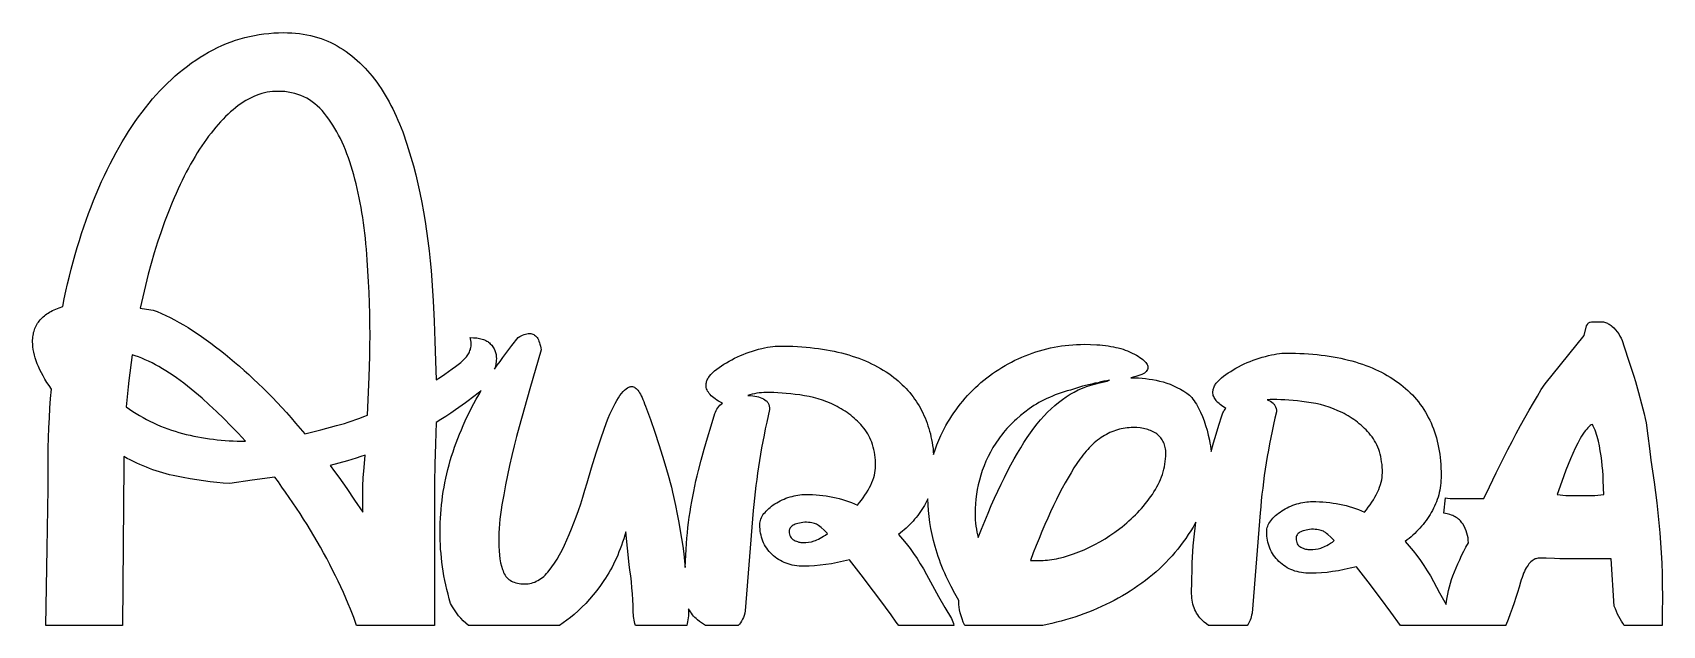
# Model space of a CAD drawing. Extents: x 5 to 224, y 16 to 96.
import ezdxf

# ---------------------------------------------------------------- set-up
doc = ezdxf.new("R2010")
doc.units = 0
doc.layers.add('CAMADA_1', color=18, linetype='CONTINUOUS')

msp = doc.modelspace()

# ---------------------------------------------------------------- linework, layer by layer
at = {"layer": 'CAMADA_1'}
for points in [[(6.89, 16.09), (7.1, 26.42), (7.15, 29.08), (7.18, 31.77), (7.2, 34.48), (7.21, 37.2), (7.22, 38.57), (7.24, 39.93), (7.27, 41.28), (7.32, 42.62), (7.38, 43.95), (7.46, 45.26), (7.55, 46.55), (7.65, 47.82), (7.34, 48.27), (7.06, 48.71), (6.79, 49.15), (6.55, 49.57), (6.32, 50), (6.11, 50.41), (5.93, 50.82), (5.76, 51.22), (5.61, 51.61), (5.48, 52), (5.38, 52.38), (5.29, 52.75), (5.22, 53.12), (5.17, 53.47), (5.14, 53.83), (5.13, 54.17), (5.13, 54.39), (5.15, 54.6), (5.17, 54.81), (5.19, 55.01), (5.23, 55.21), (5.27, 55.41), (5.32, 55.6), (5.38, 55.78), (5.45, 55.96), (5.53, 56.14), (5.61, 56.31), (5.7, 56.48), (5.8, 56.64), (5.91, 56.8), (6.02, 56.95), (6.14, 57.1), (6.27, 57.25), (6.41, 57.39), (6.56, 57.52), (6.71, 57.65), (6.87, 57.78), (7.04, 57.9), (7.22, 58.02), (7.41, 58.13), (7.6, 58.24), (7.8, 58.35), (8.23, 58.54), (8.69, 58.72), (9.18, 58.88), (9.39, 59.91), (9.61, 60.94), (9.84, 61.95), (10.08, 62.95), (10.33, 63.93), (10.58, 64.91), (10.85, 65.87), (11.12, 66.82), (11.41, 67.76), (11.7, 68.68), (12.01, 69.6), (12.32, 70.5), (12.64, 71.39), (12.98, 72.27), (13.32, 73.13), (13.67, 73.99), (14.03, 74.83), (14.4, 75.66), (14.77, 76.47), (15.15, 77.26), (15.54, 78.04), (15.94, 78.8), (16.34, 79.55), (16.75, 80.28), (17.17, 81), (17.59, 81.7), (18.02, 82.39), (18.46, 83.06), (18.91, 83.72), (19.36, 84.36), (19.83, 84.98), (20.29, 85.59), (20.77, 86.19), (21.25, 86.76), (21.74, 87.32), (22.24, 87.87), (22.75, 88.39), (23.26, 88.9), (23.78, 89.39), (24.3, 89.86), (24.84, 90.32), (25.38, 90.76), (25.93, 91.18), (26.48, 91.59), (27.05, 91.98), (27.62, 92.35), (28.19, 92.7), (28.78, 93.04), (29.37, 93.36), (29.97, 93.66), (30.57, 93.93), (31.17, 94.19), (31.79, 94.43), (32.4, 94.64), (33.02, 94.84), (33.65, 95.01), (34.28, 95.16), (34.92, 95.3), (35.56, 95.41), (36.21, 95.5), (36.86, 95.57), (37.52, 95.63), (38.18, 95.66), (38.85, 95.67), (39.39, 95.66), (39.93, 95.64), (40.45, 95.6), (40.97, 95.54), (41.48, 95.47), (41.97, 95.38), (42.46, 95.28), (42.94, 95.16), (43.41, 95.03), (43.88, 94.88), (44.33, 94.71), (44.77, 94.53), (45.21, 94.33), (45.64, 94.12), (46.05, 93.89), (46.46, 93.64), (46.86, 93.38), (47.25, 93.11), (47.64, 92.83), (48.01, 92.54), (48.38, 92.24), (48.74, 91.92), (49.1, 91.6), (49.44, 91.26), (49.78, 90.91), (50.11, 90.55), (50.44, 90.18), (50.75, 89.8), (51.06, 89.41), (51.36, 89.01), (51.65, 88.59), (51.93, 88.17), (52.21, 87.73), (52.48, 87.29), (52.75, 86.83), (53.01, 86.37), (53.26, 85.9), (53.5, 85.42), (53.74, 84.93), (53.97, 84.43), (54.2, 83.92), (54.42, 83.41), (54.63, 82.88), (54.84, 82.35), (55.04, 81.8), (55.23, 81.25), (55.42, 80.69), (55.6, 80.12), (55.95, 78.96), (56.28, 77.78), (56.59, 76.59), (56.88, 75.37), (57.15, 74.14), (57.4, 72.88), (57.63, 71.61), (57.85, 70.32), (58.04, 69.02), (58.22, 67.7), (58.39, 66.38), (58.53, 65.05), (58.66, 63.71), (58.77, 62.37), (58.86, 61.01), (58.94, 59.65), (59.07, 56.93), (59.17, 54.25), (59.26, 51.62), (59.32, 49.03), (59.93, 49.43), (60.49, 49.81), (61.01, 50.17), (61.49, 50.51), (61.92, 50.82), (62.3, 51.12), (62.64, 51.4), (62.94, 51.65), (63.19, 51.9), (63.31, 52.03), (63.42, 52.16), (63.52, 52.29), (63.61, 52.42), (63.69, 52.56), (63.76, 52.69), (63.82, 52.83), (63.88, 52.97), (63.93, 53.11), (63.96, 53.26), (63.99, 53.4), (64.02, 53.55), (64.03, 53.69), (64.03, 53.84), (64.03, 54.1), (64.01, 54.34), (63.97, 54.54), (63.92, 54.72), (64.37, 54.71), (64.79, 54.67), (64.98, 54.64), (65.17, 54.6), (65.35, 54.56), (65.52, 54.51), (65.69, 54.46), (65.84, 54.4), (65.99, 54.33), (66.13, 54.26), (66.26, 54.18), (66.38, 54.09), (66.5, 54), (66.61, 53.9), (66.8, 53.69), (66.96, 53.46), (67.11, 53.23), (67.22, 52.98), (67.31, 52.72), (67.38, 52.45), (67.41, 52.17), (67.43, 51.87), (67.42, 51.7), (67.41, 51.53), (67.37, 51.18), (67.29, 50.83), (67.18, 50.47), (67.55, 51), (67.93, 51.53), (68.31, 52.07), (68.7, 52.6), (69.52, 53.66), (70.37, 54.72), (70.56, 54.85), (70.75, 54.96), (70.95, 55.05), (71.14, 55.13), (71.33, 55.19), (71.52, 55.23), (71.71, 55.26), (71.9, 55.27), (72.05, 55.26), (72.19, 55.23), (72.33, 55.19), (72.45, 55.13), (72.57, 55.05), (72.68, 54.96), (72.79, 54.85), (72.89, 54.72), (72.98, 54.58), (73.07, 54.41), (73.15, 54.23), (73.22, 54.04), (73.28, 53.82), (73.34, 53.59), (73.39, 53.34), (73.44, 53.08), (71.93, 47.86), (71.2, 45.29), (70.48, 42.73), (70.13, 41.46), (69.8, 40.17), (69.49, 38.88), (69.19, 37.57), (68.92, 36.26), (68.65, 34.94), (68.41, 33.61), (68.18, 32.28), (68.08, 31.62), (67.99, 30.98), (67.91, 30.34), (67.85, 29.7), (67.81, 29.08), (67.77, 28.49), (67.75, 27.91), (67.74, 27.35), (67.75, 26.71), (67.78, 26.1), (67.84, 25.53), (67.91, 25), (68, 24.49), (68.11, 24.02), (68.25, 23.59), (68.32, 23.39), (68.4, 23.19), (68.49, 23), (68.59, 22.83), (68.7, 22.67), (68.83, 22.52), (68.96, 22.38), (69.11, 22.26), (69.27, 22.14), (69.44, 22.04), (69.62, 21.95), (69.82, 21.87), (70.03, 21.81), (70.25, 21.75), (70.48, 21.71), (70.72, 21.68), (70.98, 21.66), (71.25, 21.66), (71.48, 21.66), (71.71, 21.68), (71.93, 21.72), (72.15, 21.77), (72.37, 21.83), (72.58, 21.91), (72.79, 22), (73, 22.11), (73.2, 22.23), (73.4, 22.36), (73.6, 22.51), (73.79, 22.67), (73.98, 22.85), (74.17, 23.04), (74.35, 23.24), (74.53, 23.46), (74.89, 23.93), (75.23, 24.44), (75.58, 24.99), (75.91, 25.57), (76.25, 26.19), (76.57, 26.85), (76.9, 27.55), (77.21, 28.28), (77.53, 29.05), (77.84, 29.84), (78.14, 30.67), (78.45, 31.52), (78.75, 32.41), (79.04, 33.32), (79.33, 34.26), (79.62, 35.23), (80.21, 37.22), (80.84, 39.23), (81.5, 41.27), (82.2, 43.33), (82.44, 43.92), (82.68, 44.46), (82.92, 44.97), (83.15, 45.44), (83.37, 45.88), (83.6, 46.27), (83.82, 46.63), (84.03, 46.95), (84.24, 47.23), (84.45, 47.47), (84.65, 47.68), (84.84, 47.85), (85.04, 47.98), (85.13, 48.03), (85.23, 48.08), (85.32, 48.11), (85.41, 48.13), (85.5, 48.15), (85.59, 48.15), (85.71, 48.14), (85.83, 48.11), (85.96, 48.06), (86.08, 47.99), (86.19, 47.9), (86.31, 47.78), (86.43, 47.65), (86.55, 47.5), (86.66, 47.32), (86.78, 47.13), (86.89, 46.91), (87.01, 46.67), (87.12, 46.42), (87.23, 46.14), (87.34, 45.84), (87.45, 45.52), (88.11, 43.73), (88.71, 42.01), (89.27, 40.38), (89.76, 38.82), (90.21, 37.34), (90.6, 35.94), (90.78, 35.27), (90.94, 34.62), (91.09, 33.98), (91.23, 33.37), (91.48, 32.18), (91.71, 31.02), (91.92, 29.9), (92.12, 28.8), (92.29, 27.73), (92.45, 26.7), (92.59, 25.7), (92.71, 24.72), (92.79, 23.87), (92.82, 24.7), (92.86, 25.5), (92.91, 26.29), (92.96, 27.06), (93.02, 27.79), (93.09, 28.5), (93.16, 29.22), (93.25, 29.92), (93.34, 30.62), (93.44, 31.32), (93.55, 32.01), (93.67, 32.7), (93.8, 33.39), (93.94, 34.08), (94.08, 34.77), (94.23, 35.47), (94.4, 36.17), (94.57, 36.87), (94.93, 38.28), (95.34, 39.74), (95.78, 41.27), (96.27, 42.86), (96.79, 44.53), (96.86, 44.73), (96.94, 44.93), (97.04, 45.12), (97.16, 45.3), (97.29, 45.47), (97.43, 45.63), (97.6, 45.78), (97.78, 45.92), (97.51, 46.06), (97.26, 46.2), (97.03, 46.34), (96.82, 46.48), (96.62, 46.63), (96.44, 46.77), (96.28, 46.92), (96.14, 47.07), (96.01, 47.22), (95.9, 47.38), (95.8, 47.53), (95.73, 47.69), (95.67, 47.85), (95.62, 48.01), (95.6, 48.17), (95.59, 48.33), (95.59, 48.45), (95.61, 48.58), (95.63, 48.7), (95.66, 48.82), (95.7, 48.94), (95.75, 49.06), (95.81, 49.18), (95.88, 49.3), (95.95, 49.42), (96.04, 49.54), (96.24, 49.78), (96.47, 50.01), (96.74, 50.25), (97.03, 50.48), (97.34, 50.7), (97.65, 50.92), (97.98, 51.14), (98.33, 51.35), (98.68, 51.55), (99.04, 51.75), (99.42, 51.94), (99.81, 52.13), (100.2, 52.31), (100.59, 52.47), (101, 52.63), (101.4, 52.77), (101.81, 52.91), (102.23, 53.03), (102.65, 53.15), (103.07, 53.25), (103.46, 53.34), (103.84, 53.42), (104.2, 53.48), (104.54, 53.52), (104.86, 53.56), (105.16, 53.58), (105.44, 53.59), (106.06, 53.58), (106.67, 53.57), (107.27, 53.55), (107.86, 53.52), (108.45, 53.48), (109.02, 53.44), (109.58, 53.38), (110.14, 53.32), (110.69, 53.25), (111.23, 53.17), (111.76, 53.09), (112.28, 52.99), (112.79, 52.89), (113.29, 52.78), (113.78, 52.66), (114.27, 52.53), (114.75, 52.4), (115.21, 52.25), (115.67, 52.1), (116.12, 51.94), (116.56, 51.77), (116.99, 51.59), (117.42, 51.41), (117.83, 51.22), (118.24, 51.01), (118.63, 50.8), (119.02, 50.59), (119.4, 50.36), (119.77, 50.12), (120.13, 49.88), (120.48, 49.63), (120.83, 49.37), (121.12, 49.14), (121.41, 48.9), (121.68, 48.65), (121.95, 48.4), (122.21, 48.14), (122.47, 47.88), (122.71, 47.61), (122.95, 47.33), (123.18, 47.05), (123.4, 46.77), (123.61, 46.47), (123.81, 46.18), (124.01, 45.87), (124.2, 45.56), (124.38, 45.25), (124.55, 44.93), (124.71, 44.6), (124.86, 44.27), (125.01, 43.93), (125.15, 43.59), (125.28, 43.24), (125.4, 42.88), (125.51, 42.52), (125.62, 42.16), (125.72, 41.78), (125.8, 41.41), (125.88, 41.02), (125.96, 40.63), (126.02, 40.24), (126.08, 39.84), (126.12, 39.43), (126.16, 39.02), (126.37, 39.67), (126.6, 40.31), (126.85, 40.94), (127.13, 41.56), (127.35, 42.02), (127.58, 42.47), (127.82, 42.92), (128.07, 43.36), (128.33, 43.79), (128.6, 44.21), (128.88, 44.62), (129.17, 45.03), (129.46, 45.43), (129.77, 45.82), (130.08, 46.21), (130.4, 46.59), (130.73, 46.95), (131.07, 47.32), (131.42, 47.67), (131.78, 48.02), (132.15, 48.35), (132.52, 48.68), (132.9, 49), (133.29, 49.31), (133.68, 49.61), (134.08, 49.9), (134.49, 50.18), (134.9, 50.45), (135.32, 50.71), (135.75, 50.97), (136.18, 51.21), (136.62, 51.44), (137.07, 51.67), (137.53, 51.88), (137.99, 52.09), (138.46, 52.29), (138.93, 52.47), (139.41, 52.64), (139.89, 52.81), (140.37, 52.96), (140.86, 53.09), (141.35, 53.22), (141.84, 53.33), (142.33, 53.44), (142.83, 53.52), (143.33, 53.6), (143.83, 53.67), (144.34, 53.72), (144.85, 53.76), (145.36, 53.79), (145.88, 53.81), (146.4, 53.82), (147.25, 53.8), (148.07, 53.76), (148.47, 53.73), (148.85, 53.7), (149.23, 53.65), (149.6, 53.6), (149.96, 53.54), (150.31, 53.48), (150.64, 53.4), (150.97, 53.33), (151.29, 53.24), (151.61, 53.15), (151.91, 53.05), (152.2, 52.94), (152.84, 52.64), (153.13, 52.5), (153.4, 52.35), (153.64, 52.21), (153.87, 52.07), (154.07, 51.93), (154.25, 51.79), (154.41, 51.66), (154.55, 51.52), (154.67, 51.39), (154.76, 51.26), (154.84, 51.13), (154.89, 51), (154.93, 50.88), (154.94, 50.75), (154.92, 50.59), (154.88, 50.44), (154.82, 50.31), (154.73, 50.18), (154.62, 50.06), (154.47, 49.95), (154.31, 49.85), (154.11, 49.77), (153.71, 49.62), (153.33, 49.49), (152.98, 49.4), (152.64, 49.33), (152.75, 49.33), (153.21, 49.32), (153.68, 49.3), (154.15, 49.27), (154.62, 49.22), (155.09, 49.16), (155.57, 49.08), (156.05, 48.99), (156.52, 48.89), (157, 48.77), (157.47, 48.62), (157.94, 48.46), (158.4, 48.26), (158.85, 48.04), (159.3, 47.8), (159.75, 47.54), (160.19, 47.25), (160.35, 47.13), (160.52, 46.99), (160.68, 46.84), (160.83, 46.66), (160.99, 46.47), (161.15, 46.25), (161.3, 46.02), (161.45, 45.77), (161.74, 45.24), (162.01, 44.69), (162.26, 44.12), (162.49, 43.53), (162.7, 42.91), (162.89, 42.28), (163.05, 41.63), (163.2, 40.95), (163.28, 40.56), (163.34, 40.18), (163.39, 39.81), (163.43, 39.45), (163.75, 40.59), (164.1, 41.76), (164.48, 42.96), (164.87, 44.21), (164.92, 44.35), (164.97, 44.49), (165.02, 44.62), (165.09, 44.75), (165.16, 44.87), (165.24, 44.99), (165.32, 45.1), (165.42, 45.21), (165.21, 45.34), (165.01, 45.47), (164.82, 45.59), (164.65, 45.72), (164.5, 45.86), (164.35, 45.99), (164.22, 46.12), (164.11, 46.26), (164, 46.39), (163.92, 46.53), (163.84, 46.67), (163.78, 46.81), (163.73, 46.95), (163.7, 47.1), (163.68, 47.24), (163.67, 47.39), (163.67, 47.51), (163.69, 47.63), (163.71, 47.75), (163.74, 47.87), (163.78, 48), (163.83, 48.12), (163.89, 48.24), (163.96, 48.36), (164.03, 48.48), (164.12, 48.6), (164.32, 48.83), (164.55, 49.07), (164.82, 49.3), (165.11, 49.53), (165.42, 49.76), (165.74, 49.98), (166.07, 50.19), (166.41, 50.4), (166.76, 50.61), (167.12, 50.8), (167.5, 51), (167.89, 51.19), (168.28, 51.36), (168.67, 51.53), (169.08, 51.68), (169.48, 51.83), (169.89, 51.96), (170.31, 52.09), (170.73, 52.2), (171.15, 52.31), (171.54, 52.39), (171.92, 52.47), (172.28, 52.53), (172.62, 52.58), (172.94, 52.61), (173.24, 52.63), (173.52, 52.64), (174.14, 52.64), (174.75, 52.62), (175.35, 52.6), (175.94, 52.58), (176.53, 52.54), (177.1, 52.49), (177.67, 52.44), (178.22, 52.38), (178.77, 52.31), (179.31, 52.23), (179.84, 52.14), (180.36, 52.05), (180.87, 51.95), (181.37, 51.83), (181.87, 51.71), (182.35, 51.59), (182.83, 51.45), (183.29, 51.31), (183.75, 51.15), (184.2, 50.99), (184.64, 50.83), (185.08, 50.65), (185.5, 50.46), (185.91, 50.27), (186.32, 50.07), (186.71, 49.86), (187.1, 49.64), (187.48, 49.41), (187.85, 49.18), (188.21, 48.94), (188.56, 48.69), (188.91, 48.43), (189.24, 48.16), (189.56, 47.88), (189.87, 47.6), (190.18, 47.31), (190.47, 47.02), (190.75, 46.71), (191.02, 46.4), (191.28, 46.08), (191.53, 45.76), (191.76, 45.42), (191.99, 45.08), (192.21, 44.73), (192.42, 44.38), (192.61, 44.01), (192.8, 43.64), (192.97, 43.27), (193.13, 42.88), (193.29, 42.49), (193.43, 42.09), (193.56, 41.68), (193.69, 41.27), (193.8, 40.84), (193.9, 40.42), (193.99, 39.98), (194.07, 39.53), (194.14, 39.08), (194.19, 38.62), (194.24, 38.16), (194.28, 37.68), (194.3, 37.2), (194.32, 36.71), (194.33, 36.22), (194.32, 35.88), (194.31, 35.54), (194.28, 35.21), (194.24, 34.88), (194.2, 34.56), (194.14, 34.23), (194.07, 33.92), (194, 33.6), (193.91, 33.29), (193.81, 32.99), (193.7, 32.69), (193.59, 32.39), (193.46, 32.1), (193.32, 31.81), (193.17, 31.52), (193.01, 31.24), (192.84, 30.96), (192.67, 30.69), (192.49, 30.42), (192.3, 30.15), (192.11, 29.89), (191.9, 29.64), (191.69, 29.39), (191.48, 29.14), (191.26, 28.9), (191.03, 28.67), (190.79, 28.44), (190.55, 28.21), (190.3, 27.99), (190.04, 27.77), (189.78, 27.56), (189.51, 27.35), (190.05, 26.74), (190.57, 26.11), (191.07, 25.47), (191.55, 24.8), (192.01, 24.13), (192.45, 23.43), (192.88, 22.72), (193.29, 21.99), (194.13, 20.44), (194.99, 18.9), (195.04, 19.35), (195.12, 19.81), (195.21, 20.28), (195.31, 20.76), (195.44, 21.24), (195.58, 21.74), (195.74, 22.24), (195.92, 22.76), (196.12, 23.28), (196.33, 23.81), (196.57, 24.35), (196.82, 24.9), (197.08, 25.46), (197.37, 26.03), (197.67, 26.6), (197.99, 27.19), (197.98, 27.51), (197.95, 27.84), (197.89, 28.16), (197.8, 28.47), (197.7, 28.78), (197.56, 29.09), (197.41, 29.4), (197.23, 29.7), (197.13, 29.85), (197.02, 29.99), (196.91, 30.12), (196.78, 30.24), (196.65, 30.36), (196.51, 30.47), (196.37, 30.57), (196.22, 30.66), (196.05, 30.75), (195.89, 30.82), (195.71, 30.89), (195.52, 30.96), (195.33, 31.01), (195.13, 31.06), (194.93, 31.1), (194.71, 31.13), (194.93, 33.21), (195.19, 33.16), (195.53, 33.12), (195.96, 33.1), (196.46, 33.1), (200.07, 33.1), (200.81, 34.67), (201.72, 36.55), (202.22, 37.57), (202.74, 38.61), (203.29, 39.68), (203.85, 40.76), (204.43, 41.85), (205, 42.91), (205.58, 43.95), (206.15, 44.98), (206.72, 45.96), (207.26, 46.88), (207.78, 47.74), (208.29, 48.53), (213.54, 54.99), (213.87, 56.31), (213.98, 56.5), (214.04, 56.58), (214.1, 56.65), (214.16, 56.71), (214.23, 56.75), (214.29, 56.78), (214.36, 56.8), (214.51, 56.82), (214.68, 56.84), (214.87, 56.85), (215.07, 56.86), (215.73, 56.86), (215.87, 56.85), (216, 56.84), (216.14, 56.82), (216.27, 56.79), (216.4, 56.75), (216.53, 56.7), (216.66, 56.65), (216.78, 56.58), (216.91, 56.51), (217.04, 56.43), (217.16, 56.34), (217.28, 56.24), (217.52, 56.02), (217.76, 55.76), (217.98, 55.49), (218.18, 55.21), (218.35, 54.92), (218.51, 54.64), (218.64, 54.35), (218.75, 54.06), (218.84, 53.76), (218.91, 53.46), (219.56, 51.55), (219.78, 50.9), (220, 50.23), (220.22, 49.53), (220.44, 48.81), (220.86, 47.33), (221.26, 45.85), (221.44, 45.14), (221.6, 44.47), (221.74, 43.85), (221.86, 43.28), (222.08, 41.52), (222.3, 39.84), (222.52, 38.26), (222.74, 36.77), (222.95, 35.33), (223.13, 33.92), (223.3, 32.54), (223.45, 31.18), (223.58, 29.84), (223.7, 28.5), (223.8, 27.16), (223.89, 25.82), (223.96, 24.44), (224.01, 23.01), (224.04, 21.52), (224.05, 19.96), (224.04, 17.64), (224.02, 16.77), (224, 16.09), (218.9, 16.09), (218.72, 16.37), (218.54, 16.67), (218.37, 16.98), (218.21, 17.29), (218.04, 17.61), (217.89, 17.95), (217.74, 18.29), (217.59, 18.65), (217.15, 25), (213.65, 25), (212.33, 25), (211.2, 25.01), (210.27, 25.03), (209.55, 25.05), (208.44, 25.09), (207.63, 25.11), (207.38, 25.1), (207.19, 25.08), (207.05, 25.04), (207.01, 25.02), (206.97, 25), (206.82, 24.93), (206.68, 24.85), (206.54, 24.75), (206.4, 24.64), (206.26, 24.5), (206.13, 24.35), (206, 24.18), (205.88, 24), (205.76, 23.79), (205.64, 23.57), (205.52, 23.33), (205.41, 23.08), (205.3, 22.8), (205.2, 22.51), (205.1, 22.2), (205, 21.88), (204.8, 21.2), (204.59, 20.51), (204.37, 19.81), (204.13, 19.1), (203.87, 18.37), (203.61, 17.64), (203.33, 16.89), (203.03, 16.13), (203.02, 16.09), (188.87, 16.09), (187.58, 17.85), (186.17, 19.74), (184.51, 21.92), (182.94, 23.96), (182.13, 23.75), (181.32, 23.57), (180.54, 23.42), (179.76, 23.3), (179, 23.2), (178.26, 23.13), (177.53, 23.09), (176.81, 23.08), (176.48, 23.09), (176.17, 23.11), (175.86, 23.14), (175.56, 23.18), (175.26, 23.24), (174.98, 23.3), (174.7, 23.38), (174.43, 23.48), (174.16, 23.58), (173.91, 23.7), (173.66, 23.83), (173.42, 23.97), (173.19, 24.13), (172.96, 24.3), (172.75, 24.48), (172.54, 24.67), (172.34, 24.87), (172.15, 25.08), (171.98, 25.29), (171.82, 25.51), (171.67, 25.74), (171.54, 25.97), (171.42, 26.21), (171.31, 26.46), (171.21, 26.71), (171.13, 26.97), (171.06, 27.24), (171, 27.51), (170.95, 27.79), (170.92, 28.07), (170.9, 28.37), (170.9, 28.66), (170.9, 28.85), (170.93, 29.04), (170.97, 29.23), (171.03, 29.42), (171.11, 29.6), (171.2, 29.78), (171.32, 29.96), (171.44, 30.14), (171.59, 30.32), (171.74, 30.49), (171.91, 30.66), (172.09, 30.83), (172.28, 30.99), (172.48, 31.15), (172.69, 31.3), (172.92, 31.46), (173.16, 31.6), (173.4, 31.74), (173.64, 31.87), (173.89, 31.99), (174.15, 32.1), (174.41, 32.21), (174.68, 32.3), (174.95, 32.39), (175.22, 32.46), (175.49, 32.53), (175.75, 32.59), (176.01, 32.63), (176.27, 32.67), (176.53, 32.69), (176.78, 32.71), (177.03, 32.71), (177.5, 32.71), (177.97, 32.69), (178.44, 32.66), (178.9, 32.63), (179.36, 32.58), (179.81, 32.51), (180.25, 32.44), (180.69, 32.36), (181.13, 32.26), (181.56, 32.16), (181.99, 32.04), (182.41, 31.91), (182.82, 31.78), (183.23, 31.63), (183.63, 31.46), (184.03, 31.29), (184.3, 31.62), (184.55, 31.95), (184.79, 32.28), (185.02, 32.62), (185.23, 32.96), (185.43, 33.29), (185.61, 33.63), (185.79, 33.97), (185.94, 34.31), (186.07, 34.65), (186.19, 34.98), (186.28, 35.3), (186.35, 35.62), (186.4, 35.93), (186.43, 36.24), (186.44, 36.55), (186.44, 36.94), (186.42, 37.32), (186.39, 37.69), (186.34, 38.06), (186.29, 38.41), (186.22, 38.75), (186.14, 39.08), (186.05, 39.41), (185.94, 39.72), (185.82, 40.02), (185.69, 40.32), (185.55, 40.6), (185.39, 40.88), (185.23, 41.14), (185.05, 41.39), (184.86, 41.64), (184.65, 41.87), (184.45, 42.1), (184.24, 42.33), (184.02, 42.54), (183.8, 42.76), (183.57, 42.96), (183.34, 43.16), (183.1, 43.35), (182.86, 43.53), (182.61, 43.71), (182.36, 43.88), (182.1, 44.05), (181.84, 44.21), (181.57, 44.36), (181.3, 44.51), (181.02, 44.65), (180.46, 44.91), (179.88, 45.15), (179.3, 45.36), (178.71, 45.55), (178.11, 45.72), (177.5, 45.86), (176.89, 45.98), (176.26, 46.07), (175.64, 46.15), (175.04, 46.22), (174.45, 46.27), (173.88, 46.32), (173.33, 46.35), (172.79, 46.38), (172.27, 46.4), (171.77, 46.4), (171.38, 46.39), (170.98, 46.36), (171.19, 46.28), (171.39, 46.18), (171.58, 46.06), (171.75, 45.93), (171.82, 45.85), (171.89, 45.78), (171.95, 45.69), (172, 45.61), (172.05, 45.51), (172.09, 45.42), (172.16, 45.22), (172.2, 45), (172.21, 44.76), (172.01, 43.9), (171.82, 43.04), (171.63, 42.18), (171.46, 41.32), (171.29, 40.47), (171.13, 39.62), (170.98, 38.76), (170.84, 37.91), (170.71, 37.07), (170.58, 36.22), (170.47, 35.38), (170.36, 34.53), (170.26, 33.69), (170.17, 32.85), (170.09, 32.02), (170.02, 31.18), (168.93, 17.71), (168.88, 17.47), (168.82, 17.24), (168.75, 17.01), (168.68, 16.8), (168.59, 16.61), (168.49, 16.42), (168.39, 16.25), (168.27, 16.09), (163.08, 16.09), (162.8, 16.29), (162.52, 16.51), (162.31, 16.69), (162.12, 16.88), (161.94, 17.08), (161.78, 17.28), (161.63, 17.5), (161.49, 17.72), (161.36, 17.94), (161.25, 18.18), (161.15, 18.42), (161.06, 18.67), (160.99, 18.93), (160.93, 19.2), (160.88, 19.47), (160.85, 19.76), (160.83, 20.05), (160.82, 20.34), (160.84, 22.06), (160.88, 23.7), (160.91, 24.49), (160.95, 25.26), (160.99, 26.01), (161.04, 26.75), (161.11, 27.56), (161.19, 28.36), (161.28, 29.15), (161.38, 29.94), (161.2, 29.62), (161.01, 29.29), (160.7, 28.78), (160.37, 28.27), (160.04, 27.77), (159.69, 27.29), (159.33, 26.81), (158.96, 26.34), (158.57, 25.87), (158.18, 25.42), (157.77, 24.98), (157.36, 24.54), (156.93, 24.12), (156.49, 23.7), (156.03, 23.29), (155.57, 22.89), (155.09, 22.5), (154.61, 22.12), (154.11, 21.75), (153.61, 21.39), (153.09, 21.04), (152.58, 20.7), (152.05, 20.37), (151.51, 20.05), (150.97, 19.74), (150.42, 19.44), (149.86, 19.15), (149.3, 18.87), (148.72, 18.6), (148.14, 18.35), (147.55, 18.1), (146.96, 17.86), (146.35, 17.63), (145.74, 17.41), (145.12, 17.21), (144.51, 17.01), (143.89, 16.83), (143.28, 16.66), (142.66, 16.5), (142.05, 16.35), (141.43, 16.21), (140.81, 16.09), (130.34, 16.09), (130.15, 16.54), (129.99, 16.97), (129.85, 17.39), (129.74, 17.79), (129.65, 18.17), (129.59, 18.54), (129.55, 18.89), (129.54, 19.22), (129.54, 19.44), (129.01, 20.37), (128.52, 21.29), (128.28, 21.75), (128.06, 22.2), (127.85, 22.66), (127.65, 23.11), (127.45, 23.56), (127.27, 24.01), (127.09, 24.46), (126.93, 24.9), (126.77, 25.34), (126.63, 25.79), (126.49, 26.23), (126.36, 26.67), (126.14, 27.49), (125.95, 28.3), (125.79, 29.11), (125.65, 29.91), (125.54, 30.71), (125.46, 31.5), (125.41, 32.28), (125.38, 33.06), (125.17, 32.61), (124.93, 32.18), (124.76, 31.9), (124.59, 31.63), (124.41, 31.36), (124.22, 31.1), (124.02, 30.84), (123.82, 30.58), (123.61, 30.33), (123.4, 30.09), (123.18, 29.85), (122.95, 29.61), (122.71, 29.38), (122.47, 29.15), (122.22, 28.93), (121.96, 28.72), (121.7, 28.5), (121.43, 28.3), (121.97, 27.68), (122.48, 27.06), (122.99, 26.41), (123.47, 25.75), (123.93, 25.07), (124.37, 24.37), (124.8, 23.66), (125.2, 22.93), (126.01, 21.45), (126.83, 19.97), (127.68, 18.5), (128.54, 17.02), (128.66, 16.8), (128.75, 16.58), (128.83, 16.34), (128.89, 16.09), (121.47, 16.09), (121.15, 16.53), (120.45, 17.5), (119.7, 18.52), (118.92, 19.58), (118.09, 20.69), (116.43, 22.86), (114.86, 24.9), (114.04, 24.7), (113.24, 24.52), (112.46, 24.37), (111.68, 24.24), (110.92, 24.15), (110.18, 24.08), (109.45, 24.04), (108.73, 24.03), (108.4, 24.03), (108.09, 24.05), (107.78, 24.08), (107.48, 24.13), (107.18, 24.18), (106.9, 24.25), (106.62, 24.33), (106.35, 24.42), (106.08, 24.53), (105.83, 24.65), (105.58, 24.78), (105.34, 24.92), (105.11, 25.07), (104.88, 25.24), (104.67, 25.42), (104.46, 25.61), (104.26, 25.81), (104.07, 26.02), (103.9, 26.24), (103.74, 26.46), (103.59, 26.69), (103.46, 26.92), (103.33, 27.16), (103.23, 27.41), (103.13, 27.66), (103.05, 27.92), (102.98, 28.18), (102.92, 28.46), (102.87, 28.74), (102.84, 29.02), (102.82, 29.31), (102.82, 29.61), (102.82, 29.8), (102.85, 29.99), (102.89, 30.18), (102.95, 30.36), (103.03, 30.55), (103.12, 30.73), (103.23, 30.91), (103.36, 31.09), (103.51, 31.26), (103.66, 31.44), (103.83, 31.61), (104.01, 31.77), (104.2, 31.93), (104.4, 32.09), (104.61, 32.25), (104.84, 32.4), (105.08, 32.55), (105.32, 32.69), (105.56, 32.81), (105.81, 32.94), (106.07, 33.05), (106.33, 33.15), (106.59, 33.25), (106.87, 33.33), (107.14, 33.41), (107.41, 33.48), (107.67, 33.53), (107.93, 33.58), (108.19, 33.61), (108.45, 33.64), (108.7, 33.66), (108.95, 33.66), (109.42, 33.65), (109.89, 33.64), (110.36, 33.61), (110.82, 33.57), (111.28, 33.52), (111.73, 33.46), (112.17, 33.39), (112.61, 33.3), (113.05, 33.21), (113.48, 33.1), (113.9, 32.99), (114.32, 32.86), (114.74, 32.72), (115.15, 32.57), (115.55, 32.41), (115.95, 32.24), (116.22, 32.57), (116.47, 32.9), (116.71, 33.23), (116.94, 33.56), (117.15, 33.9), (117.35, 34.24), (117.53, 34.58), (117.71, 34.92), (117.86, 35.26), (117.99, 35.59), (118.11, 35.92), (118.2, 36.25), (118.27, 36.57), (118.32, 36.88), (118.35, 37.19), (118.36, 37.49), (118.36, 37.88), (118.34, 38.27), (118.31, 38.64), (118.26, 39), (118.21, 39.35), (118.14, 39.7), (118.06, 40.03), (117.97, 40.35), (117.86, 40.67), (117.74, 40.97), (117.61, 41.26), (117.47, 41.55), (117.31, 41.82), (117.15, 42.08), (116.97, 42.34), (116.77, 42.58), (116.57, 42.82), (116.37, 43.05), (116.16, 43.27), (115.94, 43.49), (115.72, 43.7), (115.49, 43.9), (115.26, 44.1), (115.02, 44.29), (114.78, 44.48), (114.53, 44.66), (114.28, 44.83), (114.02, 45), (113.76, 45.15), (113.49, 45.31), (113.22, 45.45), (112.94, 45.59), (112.38, 45.86), (111.8, 46.09), (111.22, 46.31), (110.63, 46.5), (110.03, 46.66), (109.42, 46.81), (108.81, 46.92), (108.18, 47.02), (107.56, 47.09), (106.96, 47.16), (106.37, 47.22), (105.8, 47.26), (105.25, 47.3), (104.71, 47.33), (104.19, 47.34), (103.69, 47.35), (103.37, 47.34), (103.05, 47.32), (102.73, 47.29), (102.42, 47.24), (102.11, 47.18), (101.8, 47.11), (101.49, 47.03), (101.19, 46.93), (101.28, 46.93), (101.58, 46.93), (101.86, 46.91), (102.13, 46.87), (102.39, 46.82), (102.64, 46.76), (102.87, 46.69), (103.1, 46.6), (103.31, 46.5), (103.5, 46.38), (103.67, 46.24), (103.74, 46.17), (103.81, 46.09), (103.87, 46.01), (103.92, 45.92), (103.97, 45.83), (104.01, 45.73), (104.08, 45.53), (104.12, 45.31), (104.13, 45.07), (103.93, 44.21), (103.74, 43.35), (103.55, 42.49), (103.38, 41.64), (103.21, 40.78), (103.05, 39.93), (102.9, 39.08), (102.76, 38.23), (102.63, 37.38), (102.5, 36.54), (102.39, 35.69), (102.28, 34.85), (102.18, 34.01), (102.09, 33.17), (102.01, 32.33), (101.94, 31.5), (100.84, 18.03), (100.78, 17.72), (100.7, 17.43), (100.61, 17.15), (100.5, 16.9), (100.37, 16.67), (100.23, 16.45), (100.07, 16.26), (99.89, 16.09), (95.5, 16.09), (95.23, 16.24), (94.97, 16.42), (94.7, 16.61), (94.44, 16.83), (94.25, 16.99), (94.08, 17.16), (93.91, 17.34), (93.76, 17.52), (93.62, 17.71), (93.48, 17.9), (93.36, 18.11), (93.25, 18.31), (93.25, 18.26), (93.25, 17.95), (93.24, 17.65), (93.22, 17.37), (93.19, 17.09), (93.15, 16.82), (93.11, 16.57), (93.06, 16.32), (93, 16.09), (86.1, 16.09), (86.03, 16.32), (85.97, 16.56), (85.92, 16.8), (85.88, 17.04), (85.85, 17.29), (85.83, 17.54), (85.81, 17.79), (85.81, 18.04), (85.8, 18.77), (85.77, 19.52), (85.72, 20.3), (85.64, 21.11), (85.56, 21.92), (85.47, 22.72), (85.37, 23.51), (85.26, 24.28), (84.82, 28.66), (84.68, 28.19), (84.54, 27.72), (84.39, 27.27), (84.23, 26.82), (84.06, 26.38), (83.89, 25.94), (83.72, 25.52), (83.54, 25.11), (83.35, 24.7), (83.16, 24.3), (82.96, 23.91), (82.75, 23.53), (82.54, 23.16), (82.32, 22.8), (82.1, 22.44), (81.87, 22.09), (81.4, 21.42), (80.92, 20.78), (80.43, 20.17), (79.94, 19.59), (79.43, 19.04), (78.92, 18.51), (78.4, 18.02), (77.87, 17.55), (77.38, 17.14), (76.88, 16.77), (76.39, 16.41), (75.9, 16.09), (63.66, 16.09), (63.31, 16.38), (62.97, 16.7), (62.65, 17.04), (62.35, 17.39), (62.06, 17.77), (61.79, 18.17), (61.53, 18.59), (61.28, 19.03), (61.1, 19.66), (60.93, 20.28), (60.77, 20.9), (60.63, 21.52), (60.5, 22.13), (60.38, 22.74), (60.28, 23.35), (60.19, 23.96), (60.11, 24.56), (60.05, 25.15), (59.99, 25.75), (59.94, 26.34), (59.91, 26.92), (59.88, 27.51), (59.87, 28.09), (59.86, 28.66), (59.87, 29.26), (59.88, 29.86), (59.91, 30.46), (59.95, 31.06), (60, 31.66), (60.06, 32.26), (60.13, 32.86), (60.21, 33.45), (60.3, 34.05), (60.4, 34.65), (60.51, 35.24), (60.64, 35.84), (60.77, 36.43), (60.92, 37.03), (61.08, 37.62), (61.24, 38.21), (61.42, 38.81), (61.61, 39.4), (61.81, 39.99), (62.02, 40.58), (62.24, 41.17), (62.47, 41.76), (62.72, 42.35), (62.97, 42.94), (63.24, 43.53), (63.51, 44.12), (63.8, 44.71), (64.09, 45.3), (64.4, 45.88), (64.72, 46.47), (65.05, 47.06), (65.39, 47.64), (65.2, 47.46), (65, 47.28), (64.79, 47.11), (64.58, 46.95), (63.27, 45.98), (61.95, 45.03), (61.3, 44.58), (60.64, 44.14), (59.98, 43.73), (59.32, 43.33), (59.23, 40.46), (59.16, 37.75), (59.12, 35.23), (59.11, 32.93), (59.11, 16.09), (48.66, 16.09), (48.27, 17.16), (47.83, 18.26), (47.52, 19), (47.2, 19.75), (46.87, 20.49), (46.53, 21.25), (46.17, 22), (45.81, 22.76), (45.43, 23.52), (45.04, 24.28), (44.64, 25.05), (44.22, 25.81), (43.8, 26.58), (43.37, 27.34), (42.92, 28.09), (42.47, 28.85), (42.01, 29.61), (41.53, 30.36), (41.05, 31.11), (40.57, 31.84), (40.09, 32.56), (39.6, 33.27), (39.12, 33.97), (38.63, 34.66), (38.14, 35.34), (37.65, 36), (34.64, 35.56), (31.63, 35.12), (30.75, 35.19), (29.86, 35.27), (28.97, 35.36), (28.08, 35.48), (27.18, 35.61), (26.28, 35.76), (25.37, 35.92), (24.45, 36.11), (24, 36.21), (23.54, 36.32), (23.09, 36.43), (22.64, 36.56), (22.19, 36.69), (21.74, 36.84), (21.3, 36.99), (20.85, 37.15), (20.41, 37.32), (19.98, 37.49), (19.54, 37.68), (19.11, 37.87), (18.67, 38.08), (18.25, 38.29), (17.82, 38.51), (17.39, 38.74), (17.39, 37.64), (17.19, 16.09)], [(38.08, 87.78), (37.72, 87.78), (37.35, 87.75), (36.98, 87.71), (36.62, 87.65), (36.26, 87.57), (35.9, 87.48), (35.54, 87.37), (35.18, 87.24), (34.83, 87.09), (34.48, 86.93), (34.12, 86.75), (33.77, 86.55), (33.43, 86.34), (33.08, 86.11), (32.73, 85.86), (32.39, 85.59), (32.05, 85.31), (31.71, 85.02), (31.38, 84.71), (31.04, 84.39), (30.71, 84.06), (30.39, 83.71), (30.06, 83.35), (29.74, 82.98), (29.42, 82.59), (29.1, 82.19), (28.78, 81.78), (28.47, 81.36), (28.16, 80.92), (27.85, 80.46), (27.55, 80), (27.25, 79.52), (26.95, 79.03), (26.65, 78.52), (26.36, 78.01), (26.07, 77.48), (25.78, 76.94), (25.5, 76.4), (25.22, 75.83), (24.95, 75.26), (24.67, 74.68), (24.41, 74.08), (24.14, 73.48), (23.88, 72.86), (23.37, 71.59), (22.87, 70.27), (22.38, 68.91), (21.92, 67.53), (21.48, 66.12), (21.06, 64.68), (20.66, 63.22), (20.28, 61.73), (19.92, 60.21), (19.58, 58.66), (19.86, 58.61), (20.14, 58.57), (20.43, 58.53), (20.73, 58.5), (21.03, 58.46), (21.32, 58.4), (21.6, 58.32), (21.88, 58.22), (22.46, 57.97), (23.04, 57.7), (23.62, 57.4), (24.21, 57.09), (24.81, 56.77), (25.41, 56.42), (26.01, 56.06), (26.62, 55.68), (27.23, 55.28), (27.84, 54.86), (28.46, 54.43), (29.09, 53.97), (29.71, 53.5), (30.35, 53.01), (30.98, 52.51), (31.63, 51.98), (32.27, 51.44), (32.91, 50.89), (33.55, 50.32), (34.18, 49.75), (34.82, 49.15), (35.45, 48.55), (36.09, 47.93), (36.72, 47.3), (37.35, 46.66), (37.97, 46), (38.6, 45.34), (39.22, 44.65), (39.84, 43.96), (40.46, 43.25), (41.08, 42.53), (41.7, 41.8), (43.86, 42.35), (45.97, 42.9), (46.49, 43.04), (47.01, 43.19), (47.53, 43.35), (48.05, 43.53), (48.57, 43.71), (49.09, 43.9), (49.61, 44.11), (50.13, 44.32), (50.35, 49.46), (50.4, 50.84), (50.43, 52.23), (50.45, 53.63), (50.46, 55.05), (50.45, 56.47), (50.43, 57.91), (50.39, 59.34), (50.33, 60.78), (50.26, 62.23), (50.18, 63.68), (50.08, 65.14), (49.96, 66.6), (49.9, 67.33), (49.83, 68.05), (49.75, 68.76), (49.66, 69.46), (49.57, 70.15), (49.47, 70.83), (49.37, 71.5), (49.25, 72.17), (49.13, 72.83), (49.01, 73.47), (48.87, 74.11), (48.73, 74.74), (48.59, 75.36), (48.43, 75.97), (48.27, 76.57), (48.1, 77.16), (47.93, 77.75), (47.74, 78.31), (47.55, 78.87), (47.35, 79.41), (47.15, 79.94), (46.93, 80.45), (46.71, 80.95), (46.47, 81.43), (46.23, 81.91), (45.99, 82.36), (45.73, 82.81), (45.46, 83.24), (45.19, 83.66), (44.91, 84.06), (44.62, 84.45), (44.33, 84.83), (44.02, 85.19), (43.7, 85.52), (43.37, 85.83), (43.03, 86.12), (42.68, 86.39), (42.32, 86.63), (41.95, 86.85), (41.56, 87.05), (41.17, 87.22), (40.76, 87.37), (40.34, 87.5), (39.91, 87.6), (39.47, 87.68), (39.02, 87.74), (38.56, 87.77)], [(18.49, 52.42), (18.05, 48.97), (17.95, 48.11), (17.86, 47.23), (17.78, 46.33), (17.72, 45.41), (18.16, 45.11), (18.61, 44.81), (19.05, 44.52), (19.51, 44.25), (19.96, 43.98), (20.43, 43.73), (20.89, 43.49), (21.36, 43.27), (21.84, 43.05), (22.31, 42.84), (22.8, 42.65), (23.28, 42.47), (23.78, 42.3), (24.27, 42.14), (24.77, 41.99), (25.28, 41.86), (25.78, 41.73), (26.29, 41.61), (26.81, 41.5), (27.32, 41.4), (27.84, 41.31), (28.36, 41.22), (28.88, 41.14), (29.41, 41.08), (29.94, 41.01), (30.47, 40.96), (31, 40.92), (31.54, 40.88), (32.07, 40.85), (32.62, 40.83), (33.16, 40.82), (33.71, 40.82), (32.75, 41.87), (31.78, 42.88), (30.82, 43.86), (29.85, 44.8), (28.87, 45.7), (27.9, 46.57), (26.92, 47.41), (26.42, 47.81), (25.93, 48.21), (25.44, 48.59), (24.95, 48.95), (24.47, 49.3), (23.99, 49.64), (23.51, 49.96), (23.04, 50.26), (22.57, 50.55), (22.1, 50.82), (21.64, 51.08), (21.18, 51.32), (20.72, 51.54), (20.27, 51.75), (19.82, 51.94), (19.37, 52.12), (18.93, 52.28)], [(147.27, 48.34), (148.42, 48.65), (149.46, 48.89), (149.65, 48.97), (149.73, 48.99), (149.79, 49), (149.41, 48.94), (149.02, 48.86), (148.64, 48.78), (148.26, 48.67), (147.82, 48.59), (147.4, 48.49), (146.97, 48.4), (146.56, 48.29), (146.15, 48.18), (145.75, 48.06), (145.36, 47.93), (144.97, 47.8), (144.54, 47.68), (144.11, 47.56), (143.7, 47.44), (143.29, 47.3), (142.88, 47.16), (142.49, 47.02), (142.11, 46.86), (141.73, 46.7), (141.36, 46.53), (141, 46.36), (140.65, 46.18), (140.3, 45.99), (139.97, 45.8), (139.64, 45.59), (139.32, 45.38), (139.01, 45.17), (138.4, 44.72), (137.83, 44.26), (137.27, 43.78), (137.01, 43.53), (136.75, 43.28), (136.49, 43.03), (136.25, 42.77), (136.01, 42.5), (135.77, 42.23), (135.54, 41.96), (135.32, 41.68), (135.11, 41.4), (134.9, 41.12), (134.5, 40.54), (134.13, 39.95), (133.79, 39.36), (133.48, 38.75), (133.19, 38.14), (132.93, 37.52), (132.7, 36.89), (132.49, 36.25), (132.31, 35.6), (132.16, 34.96), (132.02, 34.32), (131.92, 33.69), (131.83, 33.05), (131.77, 32.42), (131.74, 31.79), (131.73, 31.16), (131.73, 30.7), (131.75, 30.25), (131.79, 29.82), (131.83, 29.4), (131.9, 29), (131.97, 28.61), (132.06, 28.23), (132.16, 27.87), (132.6, 28.99), (133.04, 30.08), (133.48, 31.13), (133.91, 32.16), (134.35, 33.15), (134.79, 34.11), (135.23, 35.04), (135.67, 35.93), (136.1, 36.79), (136.54, 37.63), (136.98, 38.43), (137.42, 39.19), (137.86, 39.93), (138.29, 40.63), (138.73, 41.3), (139.17, 41.94), (139.61, 42.55), (140.06, 43.13), (140.52, 43.68), (140.99, 44.21), (141.47, 44.71), (141.95, 45.18), (142.45, 45.62), (142.95, 46.03), (143.46, 46.42), (143.98, 46.78), (144.5, 47.11), (145.04, 47.41), (145.59, 47.69), (146.14, 47.93), (146.7, 48.15)], [(152.97, 42.65), (152.69, 42.65), (152.42, 42.63), (152.15, 42.61), (151.89, 42.58), (151.63, 42.53), (151.37, 42.48), (151.11, 42.42), (150.85, 42.35), (150.6, 42.27), (150.35, 42.18), (150.1, 42.08), (149.85, 41.97), (149.61, 41.86), (149.36, 41.73), (149.12, 41.59), (148.89, 41.45), (148.65, 41.29), (148.42, 41.13), (148.19, 40.95), (147.96, 40.77), (147.74, 40.58), (147.51, 40.37), (147.29, 40.16), (147.07, 39.94), (146.86, 39.71), (146.64, 39.47), (146.43, 39.22), (146.22, 38.96), (146.02, 38.69), (145.81, 38.42), (145.41, 37.83), (145.01, 37.22), (144.62, 36.58), (144.22, 35.91), (143.83, 35.21), (143.44, 34.49), (143.04, 33.74), (142.65, 32.97), (142.26, 32.17), (141.87, 31.34), (141.48, 30.49), (141.1, 29.61), (140.71, 28.7), (140.32, 27.77), (139.94, 26.8), (139.55, 25.82), (139.17, 24.81), (140.59, 24.81), (140.87, 24.81), (141.15, 24.82), (141.44, 24.85), (141.73, 24.88), (142.03, 24.92), (142.34, 24.97), (142.65, 25.03), (142.96, 25.09), (143.61, 25.25), (144.28, 25.45), (144.97, 25.69), (145.68, 25.95), (146.4, 26.25), (147.11, 26.58), (147.81, 26.93), (148.5, 27.31), (149.18, 27.71), (149.85, 28.14), (150.51, 28.6), (151.16, 29.08), (151.48, 29.32), (151.79, 29.58), (152.1, 29.84), (152.4, 30.1), (152.69, 30.37), (152.98, 30.65), (153.26, 30.93), (153.54, 31.21), (153.81, 31.5), (154.08, 31.8), (154.33, 32.1), (154.59, 32.4), (154.83, 32.71), (155.07, 33.03), (155.31, 33.35), (155.54, 33.67), (155.76, 34), (155.96, 34.33), (156.15, 34.67), (156.33, 35), (156.49, 35.34), (156.64, 35.67), (156.77, 36.01), (156.89, 36.36), (157, 36.7), (157.09, 37.04), (157.17, 37.39), (157.23, 37.74), (157.28, 38.09), (157.32, 38.44), (157.34, 38.79), (157.34, 39.15), (157.34, 39.36), (157.33, 39.57), (157.3, 39.77), (157.27, 39.97), (157.23, 40.16), (157.18, 40.34), (157.11, 40.51), (157.04, 40.68), (156.96, 40.84), (156.87, 41), (156.78, 41.14), (156.67, 41.28), (156.55, 41.42), (156.42, 41.54), (156.29, 41.66), (156.14, 41.78), (155.99, 41.88), (155.83, 41.98), (155.66, 42.07), (155.49, 42.16), (155.31, 42.24), (155.13, 42.31), (154.94, 42.37), (154.74, 42.43), (154.54, 42.48), (154.34, 42.53), (154.12, 42.57), (153.9, 42.6), (153.45, 42.64)], [(209.93, 33.64), (210.31, 33.6), (210.69, 33.56), (211.08, 33.54), (211.46, 33.54), (214.53, 33.54), (214.96, 33.54), (215.38, 33.56), (215.78, 33.6), (216.17, 33.64), (216.16, 34.52), (216.11, 35.62), (216.08, 36.23), (216.03, 36.86), (215.97, 37.51), (215.9, 38.19), (215.81, 38.87), (215.7, 39.53), (215.59, 40.18), (215.46, 40.82), (215.38, 41.13), (215.3, 41.43), (215.21, 41.72), (215.12, 42.01), (215.01, 42.28), (214.89, 42.55), (214.77, 42.81), (214.64, 43.06), (214.5, 42.99), (214.35, 42.9), (214.2, 42.77), (214.05, 42.62), (213.89, 42.44), (213.72, 42.24), (213.55, 42.01), (213.38, 41.75), (213.2, 41.47), (213.02, 41.18), (212.68, 40.56), (212.34, 39.89), (212.01, 39.17), (211.69, 38.43), (211.38, 37.68), (211.08, 36.93), (210.8, 36.16), (210.31, 34.77)], [(49.47, 33.92), (49.48, 34.31), (49.49, 34.77), (49.55, 35.89), (49.66, 37.28), (49.8, 38.95), (49.2, 38.74), (48.61, 38.54), (48.02, 38.36), (47.45, 38.19), (45.09, 37.53), (45.68, 36.76), (46.26, 36), (46.81, 35.23), (47.34, 34.47), (48.39, 32.91), (49.47, 31.29)], [(108.62, 27.2), (109, 27.21), (109.37, 27.26), (109.74, 27.32), (110.1, 27.42), (110.28, 27.48), (110.48, 27.56), (110.68, 27.66), (110.9, 27.78), (111.14, 27.91), (111.38, 28.06), (111.63, 28.22), (111.9, 28.41), (111.44, 28.85), (111.04, 29.21), (110.86, 29.36), (110.7, 29.48), (110.56, 29.58), (110.42, 29.66), (110.29, 29.73), (110.14, 29.78), (109.97, 29.83), (109.78, 29.87), (109.57, 29.9), (109.35, 29.92), (109.1, 29.93), (108.84, 29.94), (108.58, 29.91), (108.35, 29.87), (108.13, 29.83), (107.93, 29.78), (107.74, 29.73), (107.57, 29.67), (107.41, 29.6), (107.28, 29.53), (107.15, 29.45), (107.05, 29.36), (106.96, 29.27), (106.89, 29.18), (106.83, 29.08), (106.79, 28.97), (106.76, 28.85), (106.76, 28.73), (106.77, 28.52), (106.8, 28.33), (106.85, 28.15), (106.92, 27.99), (107.01, 27.85), (107.13, 27.73), (107.26, 27.62), (107.41, 27.53), (107.58, 27.45), (107.74, 27.39), (107.89, 27.33), (108.04, 27.28), (108.19, 27.25), (108.34, 27.22), (108.48, 27.21)], [(176.7, 26.26), (177.08, 26.27), (177.45, 26.31), (177.82, 26.38), (178.18, 26.47), (178.36, 26.54), (178.56, 26.62), (178.76, 26.72), (178.98, 26.83), (179.22, 26.96), (179.46, 27.11), (179.72, 27.28), (179.98, 27.46), (179.52, 27.91), (179.12, 28.27), (178.94, 28.41), (178.78, 28.54), (178.64, 28.64), (178.51, 28.72), (178.37, 28.78), (178.22, 28.84), (178.05, 28.89), (177.86, 28.92), (177.65, 28.95), (177.43, 28.98), (177.18, 28.99), (176.92, 28.99), (176.67, 28.96), (176.43, 28.93), (176.21, 28.88), (176.01, 28.83), (175.82, 28.78), (175.65, 28.72), (175.5, 28.65), (175.36, 28.58), (175.24, 28.5), (175.13, 28.42), (175.04, 28.33), (174.97, 28.23), (174.91, 28.13), (174.87, 28.02), (174.85, 27.91), (174.84, 27.79), (174.85, 27.58), (174.88, 27.38), (174.93, 27.21), (175, 27.05), (175.09, 26.91), (175.21, 26.78), (175.34, 26.67), (175.49, 26.58), (175.66, 26.51), (175.82, 26.44), (175.97, 26.38), (176.12, 26.34), (176.27, 26.3), (176.42, 26.28), (176.56, 26.26)]]:
    msp.add_lwpolyline(points, close=True, dxfattribs=at)

doc.saveas('drawing.dxf')
